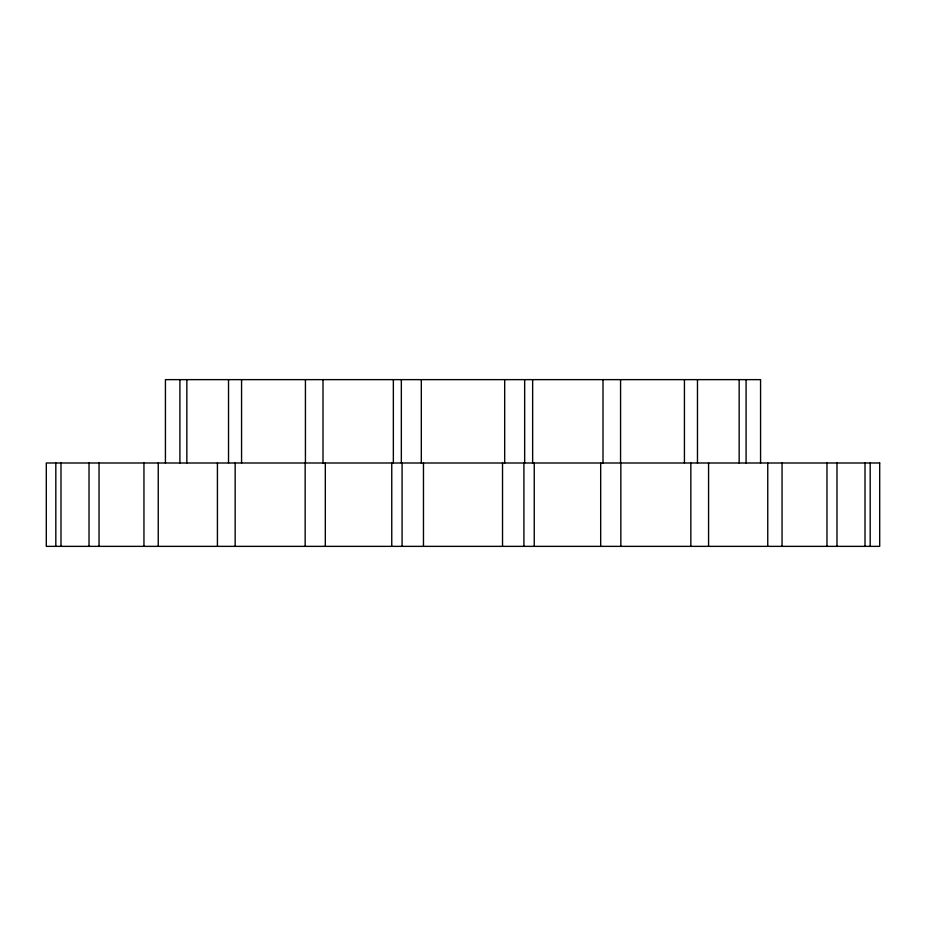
<?xml version="1.0" encoding="UTF-8"?>
<svg xmlns="http://www.w3.org/2000/svg" width="926" height="926" viewBox="0 0 926 926"><rect width="100%" height="100%" fill="white"/><g stroke="black" fill="none" stroke-linecap="round" stroke-linejoin="round"><path stroke-width="1.39" d="M870.174 463L870.174 546.363M865.011 463L865.011 546.363M836.977 463L836.977 546.363M826.964 463L826.964 546.363M782.053 463L782.053 546.363M767.758 463L767.758 546.363M760.57 463L760.57 379.637L165.43 379.637L165.43 463M746.09 379.637L746.09 463M739.156 379.637L739.156 463M708.575 463L708.575 546.363M697.475 379.637L697.475 463M690.842 463L690.842 546.363M684.43 379.637L684.43 463M620.837 463L620.837 546.363M620.57 379.637L620.57 463M603 379.637L603 463M600.685 463L600.685 546.363M534.244 463L534.244 546.363M532.647 379.637L532.647 463M524.66 379.637L524.66 463M523.919 463L523.919 546.363M504.682 379.637L504.682 463M502.529 463L502.529 546.363M423.471 463L423.471 546.363M421.318 379.637L421.318 463M402.081 463L402.081 546.363M401.34 379.637L401.34 463M393.353 379.637L393.353 463M391.756 463L391.756 546.363M325.315 463L325.315 546.363M323 379.637L323 463M305.43 379.637L305.43 463M305.163 463L305.163 546.363M241.57 379.637L241.57 463M235.158 463L235.158 546.363M228.525 379.637L228.525 463M217.425 463L217.425 546.363M186.844 379.637L186.844 463M179.91 379.637L179.91 463M158.242 463L158.242 546.363M143.947 463L143.947 546.363M99.036 463L99.036 546.363M89.023 463L89.023 546.363M60.989 463L60.989 546.363M55.826 463L55.826 546.363M879.7 463L46.3 463L46.3 546.363L879.7 546.363L879.7 463"/></g></svg>
